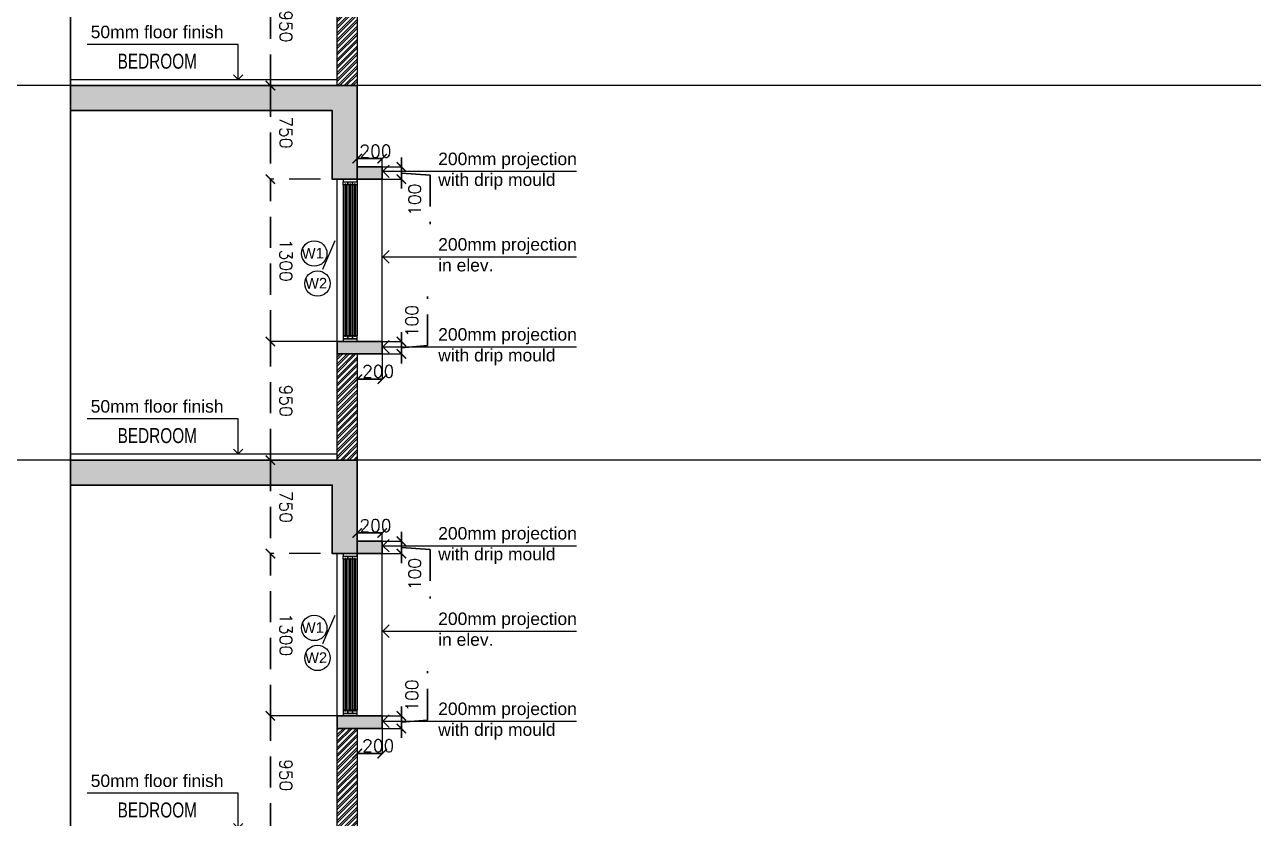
# Model space of a CAD drawing. Header units: millimetres. Extents: x 1066295 to 1300022, y -5734212 to -5454663.
# Drawn here: x 1180848 to 1190686, y -5615065 to -5608704 of the extents above; entities that cross this region are included whole.
import ezdxf
from ezdxf.enums import TextEntityAlignment as Align

# ---------------------------------------------------------------- set-up
doc = ezdxf.new("R2010")
doc.units = ezdxf.units.MM
doc.header["$LTSCALE"] = 1000
doc.header["$MEASUREMENT"] = 0
for name, pattern in [('AUDIT_D_120904163729-0', [0]), ('T9_PROFILE SECTIONS$0$HIDDEN2', [0.1875, 0.125, -0.0625]), ('T9_PROFILE SECTIONS$0$T8_PROFILE SECTIONS$0$AUDIT_D_120904163729-0', [0]), ('T9_PROFILE SECTIONS$0$T8_PROFILE SECTIONS$0$HIDDEN', [0.375, 0.25, -0.125]), ('T9_PROFILE SECTIONS$0$T8_PROFILE SECTIONS$0$PHANTOM2', [1.25, 0.625, -0.125, 0.125, -0.125, 0.125, -0.125])]:
    doc.linetypes.add(name, pattern=pattern)
doc.layers.get('0').update_dxf_attribs({"linetype": 'AUDIT_D_120904163729-0'})
for name, color, linetype in [('T9_PROFILE SECTIONS$0$LEVEL', 7, 'Continuous'), ('T9_PROFILE SECTIONS$0$T8_PROFILE SECTIONS$0$A-BUILDING LINE TURNS HERE', 252, 'T9_PROFILE SECTIONS$0$T8_PROFILE SECTIONS$0$PHANTOM2'), ('T9_PROFILE SECTIONS$0$T8_PROFILE SECTIONS$0$a-ele', 8, 'Continuous'), ('T9_PROFILE SECTIONS$0$T8_PROFILE SECTIONS$0$a-wall', 6, 'Continuous'), ('T9_PROFILE SECTIONS$0$T8_PROFILE SECTIONS$0$a-window', 5, 'Continuous'), ('T9_PROFILE SECTIONS$0$T8_PROFILE SECTIONS$0$ELEV 5', 8, 'Continuous'), ('T9_PROFILE SECTIONS$0$T8_PROFILE SECTIONS$0$F.F.L', 36, 'Continuous'), ('T9_PROFILE SECTIONS$0$T8_PROFILE SECTIONS$0$HATCH 150', 8, 'Continuous'), ('T9_PROFILE SECTIONS$0$T8_PROFILE SECTIONS$0$Leader', 2, 'T9_PROFILE SECTIONS$0$T8_PROFILE SECTIONS$0$AUDIT_D_120904163729-0'), ('T9_PROFILE SECTIONS$0$T8_PROFILE SECTIONS$0$TEXT ROOM', 7, 'Continuous'), ('T9_PROFILE SECTIONS$0$T8_PROFILE SECTIONS$0$TYPICAL UNITS$0$a-door-no', 104, 'Continuous')]:
    doc.layers.add(name, color=color, linetype=linetype)
for name, color, linetype, lineweight in [('T9_PROFILE SECTIONS$0$T8_PROFILE SECTIONS$0$A-DIMENSION', 2, 'Continuous', 35), ('T9_PROFILE SECTIONS$0$T8_PROFILE SECTIONS$0$A-SLAB', 3, 'Continuous', 35), ('T9_PROFILE SECTIONS$0$T8_PROFILE SECTIONS$0$a-Text', 4, 'Continuous', 0), ('T9_PROFILE SECTIONS$0$T8_PROFILE SECTIONS$0$NON-STRUCT -150', 230, 'Continuous', 30), ('T9_PROFILE SECTIONS$0$T8_PROFILE SECTIONS$0$R0-18-10-2014-T1-1st Podium Floor Plan$0$Text', 7, 'Continuous', 0)]:
    doc.layers.add(name, color=color, linetype=linetype, lineweight=lineweight)
doc.styles.add('T9_PROFILE SECTIONS$0$T8_PROFILE SECTIONS$0$ARIAL ARROW', font='arial.ttf')
doc.styles.add('T9_PROFILE SECTIONS$0$T8_PROFILE SECTIONS$0$Romans 1', font='romans.shx', dxfattribs={"height": 100})
doc.styles.add('T9_PROFILE SECTIONS$0$T8_PROFILE SECTIONS$0$RSP_TXT 500', font='swisscl.ttf', dxfattribs={"height": 250})
doc.styles.add('T9_PROFILE SECTIONS$0$T8_PROFILE SECTIONS$0$TYPICAL UNITS$0$LODHA STANDERD', font='sanss___.ttf')
doc.dimstyles.new('T9_PROFILE SECTIONS$0$T8_PROFILE SECTIONS$0$ALPINE S', dxfattribs={"dimscale": 0, "dimtxt": 100, "dimasz": 75, "dimexe": 0, "dimexo": 0, "dimgap": 75, "dimtad": 1, "dimdec": 0, "dimzin": 0, "dimdsep": 46, "dimtxsty": 'T9_PROFILE SECTIONS$0$T8_PROFILE SECTIONS$0$Romans 1', "dimblk": 'T9_PROFILE SECTIONS$0$T8_PROFILE SECTIONS$0$_ArchTick', "dimcen": 0.09, "dimclrd": 256, "dimclre": 256, "dimclrt": 7, "dimadec": 0, "dimazin": 0, "dimtfac": 1, "dimtdec": 0, "dimtofl": 0, "dimtmove": 1, "dimatfit": 0, "dimldrblk": 'T9_PROFILE SECTIONS$0$T8_PROFILE SECTIONS$0$_Open90', "dimfxl": 1, "dimtolj": 1, "dimtzin": 0, "dimarcsym": 0})

# ---------------------------------------------------------------- blocks, each defined once
blk = doc.blocks.new('T9_PROFILE SECTIONS$0$A$C04612184')
at = {"layer": 'T9_PROFILE SECTIONS$0$LEVEL', "color": 8, "linetype": 'T9_PROFILE SECTIONS$0$HIDDEN2', "ltscale": 5}
for p, q in [((89.8181, 82.715), (-67.8271, 82.715)), ((89.8181, 79.715), (-67.8271, 79.715))]:
    blk.add_line(p, q, dxfattribs=at)
blk = doc.blocks.new('T9_PROFILE SECTIONS$0$T8_PROFILE SECTIONS$0$_ArchTick')
at = {"color": 0, "linetype": 'ByBlock', "const_width": 0.15}
blk.add_lwpolyline([(-0.5, -0.5), (0.5, 0.5)], dxfattribs=at)
blk = doc.blocks.new('*D665')
at = {"layer": 'T9_PROFILE SECTIONS$0$T8_PROFILE SECTIONS$0$A-DIMENSION', "linetype": 'T9_PROFILE SECTIONS$0$T8_PROFILE SECTIONS$0$HIDDEN', "lineweight": -2, "transparency": 16777216}
for p, q in [((-27769.3, 275611.7), (-28171.1, 275611.7)), ((-27635.6, 274661.7), (-28171.1, 274661.7))]:
    blk.add_line(p, q, dxfattribs=at)
at = {"layer": 'T9_PROFILE SECTIONS$0$T8_PROFILE SECTIONS$0$A-DIMENSION', "linetype": 'T9_PROFILE SECTIONS$0$T8_PROFILE SECTIONS$0$HIDDEN', "transparency": 16777216}
blk.add_line((-28171.1, 274661.7), (-28171.1, 275611.7), dxfattribs=at)
at = {"layer": 'T9_PROFILE SECTIONS$0$T8_PROFILE SECTIONS$0$A-DIMENSION', "linetype": 'ByBlock', "transparency": 16777216, "xscale": 75, "yscale": 75, "zscale": 75}
for p, rotation in [((-28171.1, 275611.7), 90), ((-28171.1, 274661.7), 270)]:
    blk.add_blockref('T9_PROFILE SECTIONS$0$T8_PROFILE SECTIONS$0$_ArchTick', p, dxfattribs=dict(at, rotation=rotation))
at = {"layer": 'T9_PROFILE SECTIONS$0$T8_PROFILE SECTIONS$0$A-DIMENSION', "color": 7, "linetype": 'ByBlock', "transparency": 16777216, "insert": (-28046.1, 275136.7), "char_height": 100, "attachment_point": 5, "rotation": 270, "style": 'T9_PROFILE SECTIONS$0$T8_PROFILE SECTIONS$0$Romans 1'}
blk.add_mtext('\\A1;950', dxfattribs=at)
blk = doc.blocks.new('T9_PROFILE SECTIONS$0$T8_PROFILE SECTIONS$0$_Open90')
at = {"color": 0, "linetype": 'ByBlock', "lineweight": -2}
for p, q in [((0, 0), (-1, 0)), ((-0.5, 0.5), (0, 0)), ((0, 0), (-0.5, -0.5))]:
    blk.add_line(p, q, dxfattribs=at)
blk = doc.blocks.new('*D666')
at = {"layer": 'T9_PROFILE SECTIONS$0$T8_PROFILE SECTIONS$0$A-DIMENSION', "linetype": 'T9_PROFILE SECTIONS$0$T8_PROFILE SECTIONS$0$HIDDEN', "lineweight": -2, "transparency": 16777216}
for p, q in [((-27769.3, 276911.7), (-28171.1, 276911.7)), ((-27635.5, 275611.7), (-28171.1, 275611.7))]:
    blk.add_line(p, q, dxfattribs=at)
at = {"layer": 'T9_PROFILE SECTIONS$0$T8_PROFILE SECTIONS$0$A-DIMENSION', "linetype": 'T9_PROFILE SECTIONS$0$T8_PROFILE SECTIONS$0$HIDDEN', "transparency": 16777216}
blk.add_line((-28171.1, 275611.7), (-28171.1, 276911.7), dxfattribs=at)
at = {"layer": 'T9_PROFILE SECTIONS$0$T8_PROFILE SECTIONS$0$A-DIMENSION', "linetype": 'ByBlock', "transparency": 16777216, "xscale": 75, "yscale": 75, "zscale": 75}
for p, rotation in [((-28171.1, 276911.7), 90), ((-28171.1, 275611.7), 270)]:
    blk.add_blockref('T9_PROFILE SECTIONS$0$T8_PROFILE SECTIONS$0$_ArchTick', p, dxfattribs=dict(at, rotation=rotation))
at = {"layer": 'T9_PROFILE SECTIONS$0$T8_PROFILE SECTIONS$0$A-DIMENSION', "color": 7, "linetype": 'ByBlock', "transparency": 16777216, "insert": (-28046.1, 276261.7), "char_height": 100, "attachment_point": 5, "rotation": 270, "style": 'T9_PROFILE SECTIONS$0$T8_PROFILE SECTIONS$0$Romans 1'}
blk.add_mtext('\\A1;1300', dxfattribs=at)
blk = doc.blocks.new('*D667')
at = {"layer": 'T9_PROFILE SECTIONS$0$T8_PROFILE SECTIONS$0$A-DIMENSION', "linetype": 'T9_PROFILE SECTIONS$0$T8_PROFILE SECTIONS$0$HIDDEN', "lineweight": -2, "transparency": 16777216}
for p, q in [((-27769.3, 274661.7), (-28171.1, 274661.7)), ((-27769.3, 273911.7), (-28171.1, 273911.7))]:
    blk.add_line(p, q, dxfattribs=at)
at = {"layer": 'T9_PROFILE SECTIONS$0$T8_PROFILE SECTIONS$0$A-DIMENSION', "linetype": 'T9_PROFILE SECTIONS$0$T8_PROFILE SECTIONS$0$HIDDEN', "transparency": 16777216}
blk.add_line((-28171.1, 274661.7), (-28171.1, 273911.7), dxfattribs=at)
at = {"layer": 'T9_PROFILE SECTIONS$0$T8_PROFILE SECTIONS$0$A-DIMENSION', "linetype": 'ByBlock', "transparency": 16777216, "xscale": 75, "yscale": 75, "zscale": 75}
for p, rotation in [((-28171.1, 274661.7), 90), ((-28171.1, 273911.7), 270)]:
    blk.add_blockref('T9_PROFILE SECTIONS$0$T8_PROFILE SECTIONS$0$_ArchTick', p, dxfattribs=dict(at, rotation=rotation))
at = {"layer": 'T9_PROFILE SECTIONS$0$T8_PROFILE SECTIONS$0$A-DIMENSION', "color": 7, "linetype": 'ByBlock', "transparency": 16777216, "insert": (-28046.1, 274286.7), "char_height": 100, "attachment_point": 5, "rotation": 270, "style": 'T9_PROFILE SECTIONS$0$T8_PROFILE SECTIONS$0$Romans 1'}
blk.add_mtext('\\A1;750', dxfattribs=at)
blk = doc.blocks.new('T9_PROFILE SECTIONS$0$T8_PROFILE SECTIONS$0$TYPICAL UNITS$0$B-flat-33')
at = {"layer": 'T9_PROFILE SECTIONS$0$T8_PROFILE SECTIONS$0$TYPICAL UNITS$0$a-door-no'}
blk.add_ellipse((14108, 1402), major_axis=(0, -181), ratio=0.999989, dxfattribs=at)
at = {"layer": 'T9_PROFILE SECTIONS$0$T8_PROFILE SECTIONS$0$TYPICAL UNITS$0$a-door-no', "style": 'T9_PROFILE SECTIONS$0$T8_PROFILE SECTIONS$0$TYPICAL UNITS$0$LODHA STANDERD', "oblique": 0, "width": 0.999989}
blk.add_attdef('OP1', text='', height=150, rotation=0.7592, dxfattribs=at).set_placement((14117, 1332), align=Align.CENTER)
blk = doc.blocks.new('*D668')
at = {"layer": 'T9_PROFILE SECTIONS$0$T8_PROFILE SECTIONS$0$A-DIMENSION', "linetype": 'T9_PROFILE SECTIONS$0$T8_PROFILE SECTIONS$0$HIDDEN', "lineweight": -2, "transparency": 16777216}
for p, q in [((-27475.5, 274011.7), (-27475.5, 274077.2)), ((-27275.5, 274011.7), (-27275.5, 274077.2))]:
    blk.add_line(p, q, dxfattribs=at)
at = {"layer": 'T9_PROFILE SECTIONS$0$T8_PROFILE SECTIONS$0$A-DIMENSION', "linetype": 'T9_PROFILE SECTIONS$0$T8_PROFILE SECTIONS$0$HIDDEN', "transparency": 16777216}
blk.add_line((-27275.5, 274077.2), (-27475.5, 274077.2), dxfattribs=at)
at = {"layer": 'T9_PROFILE SECTIONS$0$T8_PROFILE SECTIONS$0$A-DIMENSION', "linetype": 'ByBlock', "transparency": 16777216, "xscale": 75, "yscale": 75, "zscale": 75, "rotation": 180}
blk.add_blockref('T9_PROFILE SECTIONS$0$T8_PROFILE SECTIONS$0$_ArchTick', (-27475.5, 274077.2), dxfattribs=at)
at = {"layer": 'T9_PROFILE SECTIONS$0$T8_PROFILE SECTIONS$0$A-DIMENSION', "linetype": 'ByBlock', "transparency": 16777216, "xscale": 75, "yscale": 75, "zscale": 75}
blk.add_blockref('T9_PROFILE SECTIONS$0$T8_PROFILE SECTIONS$0$_ArchTick', (-27275.5, 274077.2), dxfattribs=at)
at = {"layer": 'T9_PROFILE SECTIONS$0$T8_PROFILE SECTIONS$0$A-DIMENSION', "color": 7, "linetype": 'ByBlock', "transparency": 16777216, "insert": (-27329.6, 274136.7), "char_height": 100, "attachment_point": 5, "style": 'T9_PROFILE SECTIONS$0$T8_PROFILE SECTIONS$0$Romans 1'}
blk.add_mtext('\\A1;200', dxfattribs=at)
blk = doc.blocks.new('*D669')
at = {"layer": 'T9_PROFILE SECTIONS$0$T8_PROFILE SECTIONS$0$A-DIMENSION', "linetype": 'T9_PROFILE SECTIONS$0$T8_PROFILE SECTIONS$0$HIDDEN', "lineweight": -2, "transparency": 16777216}
for p, q in [((-27275.5, 274011.7), (-27122.4, 274011.7)), ((-27275.5, 273911.7), (-27122.4, 273911.7))]:
    blk.add_line(p, q, dxfattribs=at)
at = {"layer": 'T9_PROFILE SECTIONS$0$T8_PROFILE SECTIONS$0$A-DIMENSION', "linetype": 'T9_PROFILE SECTIONS$0$T8_PROFILE SECTIONS$0$HIDDEN', "transparency": 16777216}
for p, q in [((-27122.4, 274011.7), (-27122.4, 274086.7)), ((-27122.4, 274011.7), (-27122.4, 273911.7)), ((-27122.4, 273961.7), (-26890.5, 273944.6)), ((-27122.4, 273911.7), (-27122.4, 273836.7)), ((-26890.5, 273944.6), (-26890.5, 273551.8))]:
    blk.add_line(p, q, dxfattribs=at)
at = {"layer": 'T9_PROFILE SECTIONS$0$T8_PROFILE SECTIONS$0$A-DIMENSION', "linetype": 'ByBlock', "transparency": 16777216, "xscale": 75, "yscale": 75, "zscale": 75}
for p, rotation in [((-27122.4, 274011.7), 270), ((-27122.4, 273911.7), 90)]:
    blk.add_blockref('T9_PROFILE SECTIONS$0$T8_PROFILE SECTIONS$0$_ArchTick', p, dxfattribs=dict(at, rotation=rotation))
at = {"layer": 'T9_PROFILE SECTIONS$0$T8_PROFILE SECTIONS$0$A-DIMENSION', "color": 7, "linetype": 'ByBlock', "transparency": 16777216, "insert": (-27015.5, 273748.2), "char_height": 100, "attachment_point": 5, "rotation": 90, "style": 'T9_PROFILE SECTIONS$0$T8_PROFILE SECTIONS$0$Romans 1'}
blk.add_mtext('\\A1;100', dxfattribs=at)
blk = doc.blocks.new('*D670')
at = {"layer": 'T9_PROFILE SECTIONS$0$T8_PROFILE SECTIONS$0$A-DIMENSION', "linetype": 'T9_PROFILE SECTIONS$0$T8_PROFILE SECTIONS$0$HIDDEN', "lineweight": -2, "transparency": 16777216}
for p, q in [((-27475.5, 275511.7), (-27475.5, 275309.8)), ((-27275.5, 275511.7), (-27275.5, 275309.8))]:
    blk.add_line(p, q, dxfattribs=at)
at = {"layer": 'T9_PROFILE SECTIONS$0$T8_PROFILE SECTIONS$0$A-DIMENSION', "linetype": 'T9_PROFILE SECTIONS$0$T8_PROFILE SECTIONS$0$HIDDEN', "transparency": 16777216}
blk.add_line((-27275.5, 275309.8), (-27475.5, 275309.8), dxfattribs=at)
at = {"layer": 'T9_PROFILE SECTIONS$0$T8_PROFILE SECTIONS$0$A-DIMENSION', "linetype": 'ByBlock', "transparency": 16777216, "xscale": 75, "yscale": 75, "zscale": 75, "rotation": 180}
blk.add_blockref('T9_PROFILE SECTIONS$0$T8_PROFILE SECTIONS$0$_ArchTick', (-27475.5, 275309.8), dxfattribs=at)
at = {"layer": 'T9_PROFILE SECTIONS$0$T8_PROFILE SECTIONS$0$A-DIMENSION', "linetype": 'ByBlock', "transparency": 16777216, "xscale": 75, "yscale": 75, "zscale": 75}
blk.add_blockref('T9_PROFILE SECTIONS$0$T8_PROFILE SECTIONS$0$_ArchTick', (-27275.5, 275309.8), dxfattribs=at)
at = {"layer": 'T9_PROFILE SECTIONS$0$T8_PROFILE SECTIONS$0$A-DIMENSION', "color": 7, "linetype": 'ByBlock', "transparency": 16777216, "insert": (-27307.9, 275372.5), "char_height": 100, "attachment_point": 5, "style": 'T9_PROFILE SECTIONS$0$T8_PROFILE SECTIONS$0$Romans 1'}
blk.add_mtext('\\A1;200', dxfattribs=at)
blk = doc.blocks.new('*D671')
at = {"layer": 'T9_PROFILE SECTIONS$0$T8_PROFILE SECTIONS$0$A-DIMENSION', "linetype": 'T9_PROFILE SECTIONS$0$T8_PROFILE SECTIONS$0$HIDDEN', "transparency": 16777216}
for p, q in [((-26913, 275578.4), (-26913, 275971.3)), ((-27122.4, 275611.7), (-27122.4, 275686.7)), ((-27122.4, 275511.7), (-27122.4, 275611.7)), ((-27122.4, 275561.7), (-26913, 275578.4)), ((-27122.4, 275511.7), (-27122.4, 275436.7))]:
    blk.add_line(p, q, dxfattribs=at)
at = {"layer": 'T9_PROFILE SECTIONS$0$T8_PROFILE SECTIONS$0$A-DIMENSION', "linetype": 'T9_PROFILE SECTIONS$0$T8_PROFILE SECTIONS$0$HIDDEN', "lineweight": -2, "transparency": 16777216}
for p, q in [((-27275.5, 275611.7), (-27122.4, 275611.7)), ((-27275.5, 275511.7), (-27122.4, 275511.7))]:
    blk.add_line(p, q, dxfattribs=at)
at = {"layer": 'T9_PROFILE SECTIONS$0$T8_PROFILE SECTIONS$0$A-DIMENSION', "linetype": 'ByBlock', "transparency": 16777216, "xscale": 75, "yscale": 75, "zscale": 75}
for p, rotation in [((-27122.4, 275611.7), 270), ((-27122.4, 275511.7), 90)]:
    blk.add_blockref('T9_PROFILE SECTIONS$0$T8_PROFILE SECTIONS$0$_ArchTick', p, dxfattribs=dict(at, rotation=rotation))
at = {"layer": 'T9_PROFILE SECTIONS$0$T8_PROFILE SECTIONS$0$A-DIMENSION', "color": 7, "linetype": 'ByBlock', "transparency": 16777216, "insert": (-27038, 275774.8), "char_height": 100, "attachment_point": 5, "rotation": 90, "style": 'T9_PROFILE SECTIONS$0$T8_PROFILE SECTIONS$0$Romans 1'}
blk.add_mtext('\\A1;100', dxfattribs=at)
blk = doc.blocks.new('T9_PROFILE SECTIONS$0$T8_PROFILE SECTIONS$0$RG')
at = {"layer": 'T9_PROFILE SECTIONS$0$T8_PROFILE SECTIONS$0$HATCH 150'}
h = blk.add_hatch(dxfattribs=at)
h.set_pattern_fill('ACET-2D-AR-SAND', color=8, scale=10, angle=360)
h.set_pattern_definition([(37.5, (-5699349.478, -1166803.166), (-9.539291593, 12.431846842), [0, -15.2, 0, -17, 0, -16.25]), (7.5, (-5699349.478, -1166803.166), (-3.35060735, 25.45038959), [0, -8.2, 0, -13.7, 0, -5.25]), (327.5, (-5699361.778, -1166803.166), (9.01588743, 14.15210846), [0, -5, 0, -18, 0, -23.5]), (317.5, (-5699361.778, -1166803.166), (18.09230576, 19.74428708), [0, -2.5, 0, -11.8, 0, -13.5])])
h.paths.add_polyline_path([(-27275.5, 275611.7), (-27635.6, 275611.7), (-27635.6, 275511.7), (-27275.5, 275511.7)])
h.paths.add_polyline_path([(-27475.5, 274011.7), (-27275.5, 274011.7), (-27275.5, 273911.7), (-27475.5, 273911.7)])
h = blk.add_hatch(color=8, dxfattribs=at)
h.dxf.hatch_style = 1
h.paths.add_polyline_path([(-29770.4, 274661.7), (-27475.5, 274661.8), (-27475.5, 273911.7), (-27675.5, 273911.7), (-27675.5, 274461.7), (-29770.4, 274461.7)])
at = {"layer": 'T9_PROFILE SECTIONS$0$T8_PROFILE SECTIONS$0$NON-STRUCT -150'}
h = blk.add_hatch(dxfattribs=at)
h.set_pattern_fill('ACET-2D-ANSI32', color=8, scale=100, angle=360)
h.set_pattern_definition([(45, (-5699349.478, -1166803.166), (-26.5165043, 26.5165043), []), (45, (-5699331.8, -1166803.166), (-26.5165043, 26.5165043), [])])
h.paths.add_polyline_path([(-27475.5, 274661.8), (-27635.6, 274661.8), (-27635.6, 275511.7), (-27475.5, 275511.7)])
at = {"layer": 'T9_PROFILE SECTIONS$0$T8_PROFILE SECTIONS$0$a-ele'}
blk.add_lwpolyline([(-27635.7, 275611.7), (-27635.7, 276911.7)], dxfattribs=at)
at = {"layer": 'T9_PROFILE SECTIONS$0$T8_PROFILE SECTIONS$0$A-SLAB', "linetype": 'ByBlock'}
for points in [[(-27275.5, 275611.7), (-27635.6, 275611.7), (-27635.6, 275511.7), (-27275.5, 275511.7)], [(-29770.4, 274661.7), (-27475.5, 274661.8), (-27475.5, 273911.7), (-27675.5, 273911.7), (-27675.5, 274461.7), (-29770.4, 274461.7)], [(-27475.5, 274011.7), (-27275.5, 274011.7), (-27275.5, 273911.7), (-27475.5, 273911.7)]]:
    blk.add_lwpolyline(points, close=True, dxfattribs=at)
at = {"layer": 'T9_PROFILE SECTIONS$0$T8_PROFILE SECTIONS$0$a-wall', "linetype": 'ByBlock'}
blk.add_lwpolyline([(-27475.5, 274661.8), (-27635.6, 274661.8), (-27635.6, 275511.7), (-27475.5, 275511.7)], close=True, dxfattribs=at)
at = {"layer": 'T9_PROFILE SECTIONS$0$T8_PROFILE SECTIONS$0$a-window', "color": 1}
for p, q in [((-27588.1, 276866.7), (-27588.1, 275656.7)), ((-27550.6, 276866.7), (-27550.6, 275656.7)), ((-27550.6, 276866.7), (-27550.6, 275656.7)), ((-27513.1, 276866.7), (-27513.1, 275656.7))]:
    blk.add_line(p, q, dxfattribs=at)
at = {"layer": 'T9_PROFILE SECTIONS$0$T8_PROFILE SECTIONS$0$a-window', "color": 5}
for p, q in [((-27573.9, 276866.7), (-27573.9, 275656.7)), ((-27563.9, 276866.7), (-27563.9, 275656.7)), ((-27536.4, 276866.7), (-27536.4, 275656.7)), ((-27526.4, 276866.7), (-27526.4, 275656.7))]:
    blk.add_line(p, q, dxfattribs=at)
at = {"layer": 'T9_PROFILE SECTIONS$0$T8_PROFILE SECTIONS$0$a-window', "color": 250}
for p, q in [((-27498.9, 276866.7), (-27498.9, 275656.7)), ((-27488.9, 276866.7), (-27488.9, 275656.7)), ((-27475.6, 276866.7), (-27475.6, 275656.7))]:
    blk.add_line(p, q, dxfattribs=at)
at = {"layer": 'T9_PROFILE SECTIONS$0$T8_PROFILE SECTIONS$0$a-window', "color": 4}
for points in [[(-27475.6, 276891.7), (-27475.6, 276911.7), (-27588.1, 276911.7), (-27588.1, 276891.7)], [(-27573.9, 276866.7), (-27588.1, 276866.7), (-27588.1, 276891.7), (-27550.6, 276891.7), (-27550.6, 276866.7), (-27563.9, 276866.7), (-27563.9, 276872.7), (-27573.9, 276872.7)], [(-27536.4, 276866.7), (-27550.6, 276866.7), (-27550.6, 276891.7), (-27513.1, 276891.7), (-27513.1, 276866.7), (-27526.4, 276866.7), (-27526.4, 276872.7), (-27536.4, 276872.7)], [(-27498.9, 276866.7), (-27513.1, 276866.7), (-27513.1, 276891.7), (-27475.6, 276891.7), (-27475.6, 276866.7), (-27488.9, 276866.7), (-27488.9, 276872.7), (-27498.9, 276872.7)], [(-27573.9, 275656.7), (-27588.1, 275656.7), (-27588.1, 275631.7), (-27550.6, 275631.7), (-27550.6, 275656.7), (-27563.9, 275656.7), (-27563.9, 275650.7), (-27573.9, 275650.7)], [(-27475.6, 275611.7), (-27475.6, 275631.7), (-27588.1, 275631.7), (-27588.1, 275611.7)], [(-27536.4, 275656.7), (-27550.6, 275656.7), (-27550.6, 275631.7), (-27513.1, 275631.7), (-27513.1, 275656.7), (-27526.4, 275656.7), (-27526.4, 275650.7), (-27536.4, 275650.7)], [(-27498.9, 275656.7), (-27513.1, 275656.7), (-27513.1, 275631.7), (-27475.6, 275631.7), (-27475.6, 275656.7), (-27488.9, 275656.7), (-27488.9, 275650.7), (-27498.9, 275650.7)]]:
    blk.add_lwpolyline(points, close=True, dxfattribs=at)
at = {"layer": 'T9_PROFILE SECTIONS$0$T8_PROFILE SECTIONS$0$ELEV 5', "ltscale": 0.7}
blk.add_lwpolyline([(-27275.5, 275611.7), (-27275.5, 276911.7)], dxfattribs=at)
at = {"layer": 'T9_PROFILE SECTIONS$0$T8_PROFILE SECTIONS$0$F.F.L', "linetype": 'Continuous', "ltscale": 0.1}
blk.add_lwpolyline([(-29770.4, 274711.7), (-27635.5, 274711.7)], dxfattribs=at)
at = {"layer": 'T9_PROFILE SECTIONS$0$T8_PROFILE SECTIONS$0$TEXT ROOM', "ltscale": 0.1}
blk.add_line((-27750, 276191.1), (-27651.4, 276419.7), dxfattribs=at)
ref = blk.add_blockref('T9_PROFILE SECTIONS$0$T8_PROFILE SECTIONS$0$TYPICAL UNITS$0$B-flat-33', (-35755.7, 275527.9), dxfattribs=dict(at, xscale=0.5625, yscale=0.5625, zscale=0.5625))
ref.add_attrib('OP1', 'W1', dxfattribs={"layer": 'T9_PROFILE SECTIONS$0$T8_PROFILE SECTIONS$0$TYPICAL UNITS$0$a-door-no', "height": 84.37, "rotation": 0.75922, "style": 'T9_PROFILE SECTIONS$0$T8_PROFILE SECTIONS$0$TYPICAL UNITS$0$LODHA STANDERD', "oblique": 0.00002, "width": 0.999989}).set_placement((-27830.7, 276276.7), align=Align.CENTER)
ref = blk.add_blockref('T9_PROFILE SECTIONS$0$T8_PROFILE SECTIONS$0$TYPICAL UNITS$0$B-flat-33', (-35729.2, 275287.4), dxfattribs=dict(at, xscale=0.5625, yscale=0.5625, zscale=0.5625))
ref.add_attrib('OP1', 'W2', dxfattribs={"layer": 'T9_PROFILE SECTIONS$0$T8_PROFILE SECTIONS$0$TYPICAL UNITS$0$a-door-no', "height": 84.37, "rotation": 0.75922, "style": 'T9_PROFILE SECTIONS$0$T8_PROFILE SECTIONS$0$TYPICAL UNITS$0$LODHA STANDERD', "oblique": 0.00002, "width": 0.999989}).set_placement((-27804.2, 276036.2), align=Align.CENTER)
at = {"layer": 'T9_PROFILE SECTIONS$0$T8_PROFILE SECTIONS$0$a-Text', "insert": (-28758.6, 274917.8), "char_height": 120, "width": 1106.248, "attachment_point": 3, "style": 'T9_PROFILE SECTIONS$0$T8_PROFILE SECTIONS$0$RSP_TXT 500'}
blk.add_mtext('BEDROOM', dxfattribs=at)
at = {"layer": 'T9_PROFILE SECTIONS$0$T8_PROFILE SECTIONS$0$R0-18-10-2014-T1-1st Podium Floor Plan$0$Text', "char_height": 100, "width": 1133.401, "style": 'T9_PROFILE SECTIONS$0$T8_PROFILE SECTIONS$0$ARIAL ARROW'}
for s, insert, attachment_point in [('200mm projection with drip mould\\P  ', (-26827.4, 277125), 1), ('200mm projection in elev.  ', (-26827.4, 276439.9), 1), ('200mm projection with drip mould\\P  ', (-26827.4, 275718.6), 1), ('50mm floor finish   ', (-28545.9, 275142), 3)]:
    blk.add_mtext(s, dxfattribs=dict(at, insert=insert, attachment_point=attachment_point))
at = {"layer": 'T9_PROFILE SECTIONS$0$T8_PROFILE SECTIONS$0$A-DIMENSION', "linetype": 'ByBlock'}
for base, p1, p2, picture, middle in [((-28171.1, 276911.7), (-27635.5, 275611.7, 0), (-27769.3, 276911.7, 0), '*D666', (-28046.1, 276261.7)), ((-28171.1, 275611.7), (-27635.6, 274661.7, 0), (-27769.3, 275611.7, 0), '*D665', (-28046.1, 275136.7)), ((-28171.1, 273911.7), (-27769.3, 274661.7, 0), (-27769.3, 273911.7, 0), '*D667', (-28046.1, 274286.7))]:
    dim = blk.add_linear_dim(base=base, p1=p1, p2=p2, angle=90, dimstyle='T9_PROFILE SECTIONS$0$T8_PROFILE SECTIONS$0$ALPINE S', override={"dimscale": 1, "dimfxl": 5, "dimlwd": 65535, "dimarcsym": 1}, dxfattribs=at)
    dim.commit()
    dim.dimension.update_dxf_attribs({"geometry": picture, "text_midpoint": middle})
for base, p1, p2, angle, picture, middle in [((-27122.4, 275611.7), (-27275.5, 275511.7), (-27275.5, 275611.7, 0), 270, '*D671', (-26913, 275653.4)), ((-27122.4, 273911.7), (-27275.5, 274011.7), (-27275.5, 273911.7, 0), 90, '*D669', (-26890.5, 273869.6))]:
    dim = blk.add_linear_dim(base=base, p1=p1, p2=p2, angle=angle, dimstyle='T9_PROFILE SECTIONS$0$T8_PROFILE SECTIONS$0$ALPINE S', override={"dimscale": 1, "dimfxl": 5, "dimlwd": 65535, "dimarcsym": 1}, dxfattribs=at)
    dim.commit()
    dim.dimension.update_dxf_attribs({"geometry": picture, "text_midpoint": middle, "dimtype": 128})
for base, p1, p2, picture, middle in [((-27475.5, 275309.8), (-27275.5, 275511.7, 0), (-27475.5, 275511.7), '*D670', (-27307.9, 275247.5)), ((-27475.5, 274077.2), (-27275.5, 274011.7, 0), (-27475.5, 274011.7), '*D668', (-27329.6, 274011.7))]:
    dim = blk.add_linear_dim(base=base, p1=p1, p2=p2, dimstyle='T9_PROFILE SECTIONS$0$T8_PROFILE SECTIONS$0$ALPINE S', override={"dimscale": 1, "dimfxl": 5, "dimlwd": 65535, "dimarcsym": 1}, dxfattribs=at)
    dim.commit()
    dim.dimension.update_dxf_attribs({"geometry": picture, "text_midpoint": middle, "dimtype": 128})
at = {"layer": 'T9_PROFILE SECTIONS$0$T8_PROFILE SECTIONS$0$Leader'}
for points, override in [([(-27270, 276975.6), (-26827.4, 276975.6), (-25719.1, 276975.6)], {"dimscale": 1, "dimasz": 100, "dimtad": 0}), ([(-27270, 276290.5), (-26827.4, 276290.5), (-25719.1, 276290.5)], {"dimscale": 1, "dimasz": 100, "dimtad": 0}), ([(-27270, 275569.2), (-26827.4, 275569.2), (-25719.1, 275569.2)], {"dimscale": 1, "dimasz": 100, "dimtad": 0}), ([(-28429.3, 274711.7), (-28429.3, 274992.6), (-29637.9, 274992.6)], {"dimscale": 1, "dimtad": 0})]:
    blk.add_leader(points, dimstyle='T9_PROFILE SECTIONS$0$T8_PROFILE SECTIONS$0$ALPINE S', override=override, dxfattribs=at)
blk = doc.blocks.new('T9_PROFILE SECTIONS')
at = {"layer": 'T9_PROFILE SECTIONS$0$T8_PROFILE SECTIONS$0$A-BUILDING LINE TURNS HERE', "ltscale": 2}
blk.add_line((1185256.6214, -5584968.3206, -0.01), (1185256.6214, -5679767.8713, -0.01), dxfattribs=at)
at = {"layer": 'T9_PROFILE SECTIONS$0$T8_PROFILE SECTIONS$0$A-SLAB', "linetype": 'ByBlock', "elevation": -0.0201}
blk.add_lwpolyline([(1182961.7266, -5586861.4791), (1182961.7266, -5633985.1991), (1182757.3497, -5633985.1991), (1182757.3497, -5634063.6586), (1183317.6018, -5634063.6586), (1183317.6018, -5634178.6955), (1182961.7266, -5634178.6955), (1182961.7266, -5675933.6618)], dxfattribs=at)
at = {"linetype": 'ByBlock'}
for p in [(1212732.1475, -5881456.7282, -0.01), (1212732.1475, -5884456.7282, -0.01), (1212732.1475, -5887456.7282, -0.01)]:
    blk.add_blockref('T9_PROFILE SECTIONS$0$T8_PROFILE SECTIONS$0$RG', p, dxfattribs=at)
at = {"layer": 'T9_PROFILE SECTIONS$0$LEVEL', "linetype": 'ByBlock', "xscale": 1000, "yscale": 1000, "zscale": 1000}
blk.add_blockref('T9_PROFILE SECTIONS$0$A$C04612184', (1171279.5443, -5689510.054, -0.01), dxfattribs=at)

msp = doc.modelspace()

# ---------------------------------------------------------------- block references
at = {"linetype": 'ByBlock'}
msp.add_blockref('T9_PROFILE SECTIONS', (-1745.2, -2398.4, 0.4), dxfattribs=at)

doc.saveas('drawing.dxf')
